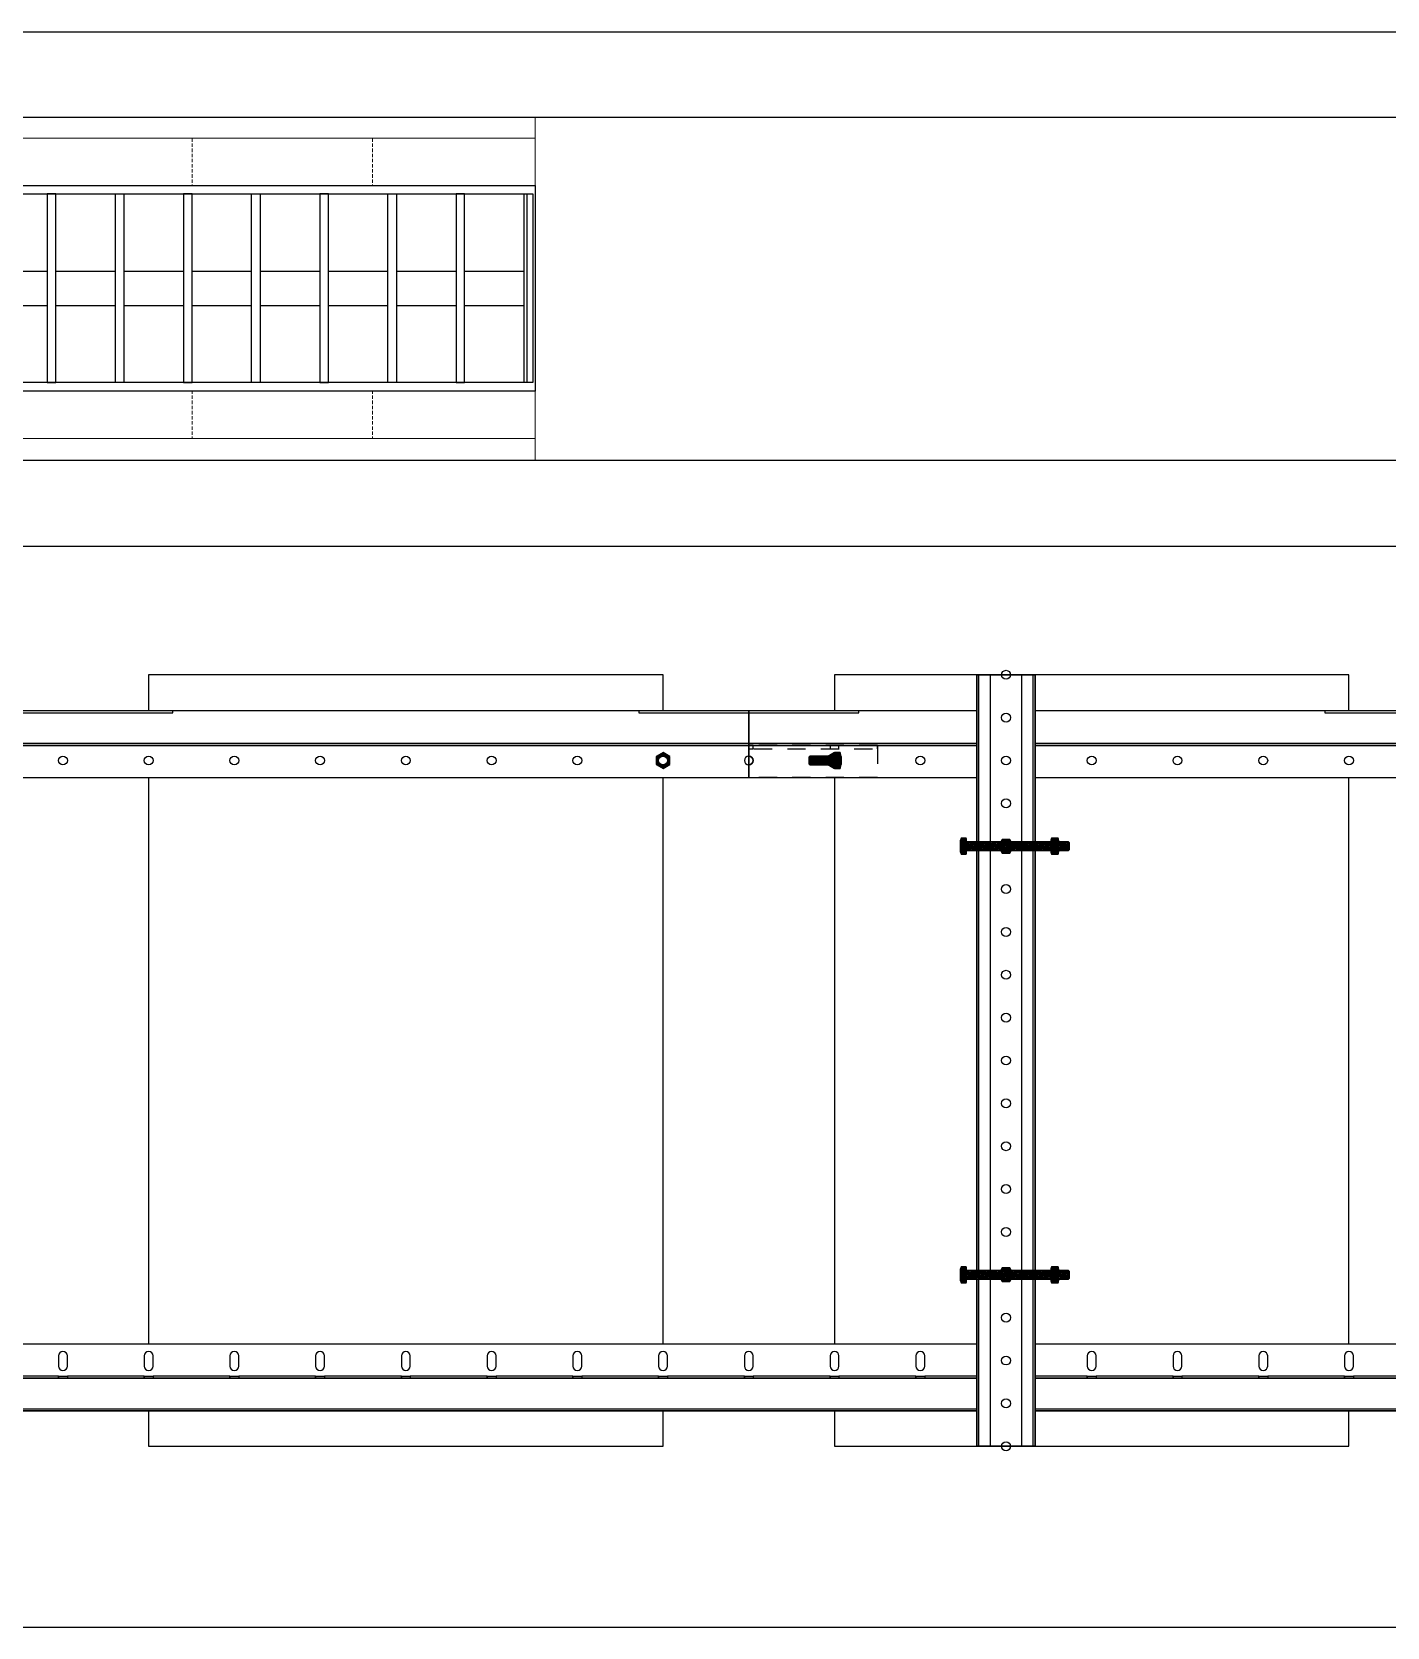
# Model space of a CAD drawing. Header units: millimetres. Extents: x -962357 to -591296, y -223672 to 59420.
# Drawn here: x -738998 to -738208, y -175224 to -174294 of the extents above; entities that cross this region are included whole.
import ezdxf

# ---------------------------------------------------------------- set-up
doc = ezdxf.new("R2010")
doc.units = ezdxf.units.MM
doc.linetypes.add('DPA_Hidden 50', pattern=[3, 2, -1])
doc.linetypes.add('TA_HL_003.00000', pattern=[19.5, 10.65, -8.85])
for name, color, linetype in [('000 - H A T C H', 8, 'Continuous'), ('000 - WIPEOUT', 250, 'Continuous'), ('001 - ASCESSORIES', 251, 'Continuous'), ('A04_TUBE SERIES', 2, 'Continuous'), ('A11_ALU.SOLID SHEET', 2, 'Continuous')]:
    doc.layers.add(name, color=color, linetype=linetype)
doc.layers.add('A-GLAZ-CURT', color=2, linetype='Continuous', lineweight=9)
pattern_1 = [(110, (-0.5, 0), (-0.939693, -0.34202), []), (110, (-0.2012, 0.6409), (-0.939693, -0.34202), [1.25, -0.25, 0, -0.25])]

# ---------------------------------------------------------------- blocks, each defined once
blk = doc.blocks.new('*U4621')
at = {"color": 1}
blk.add_wipeout([(600, -60), (-600, -60), (-600, 60), (600, 60)], dxfattribs=at).dxf.layer = '000 - WIPEOUT'
at = {"layer": '001 - ASCESSORIES', "color": 0}
blk.add_lwpolyline([(600, -60), (-600, -60), (-600, 60), (600, 60)], close=True, dxfattribs=at)
at = {"layer": '001 - ASCESSORIES'}
for points in [[(-593.5, -55), (-598.5, -55), (-598.5, 55), (-593.5, 55)], [(595, -55), (-595, -55), (-595, 55), (595, 55)], [(-558.77, -55), (-553.77, -55), (-553.77, 55), (-558.77, 55)], [(-514.03, -55), (-519.03, -55), (-519.03, 55), (-514.03, 55)], [(-479.3, -55), (-474.3, -55), (-474.3, 55), (-479.3, 55)], [(-434.57, -55), (-439.57, -55), (-439.57, 55), (-434.57, 55)], [(-399.83, -55), (-394.83, -55), (-394.83, 55), (-399.83, 55)], [(-355.1, -55), (-360.1, -55), (-360.1, 55), (-355.1, 55)], [(-320.37, -55), (-315.37, -55), (-315.37, 55), (-320.37, 55)], [(-275.63, -55), (-280.63, -55), (-280.63, 55), (-275.63, 55)], [(-240.9, -55), (-235.9, -55), (-235.9, 55), (-240.9, 55)], [(-196.17, -55), (-201.17, -55), (-201.17, 55), (-196.17, 55)], [(-161.43, -55), (-156.43, -55), (-156.43, 55), (-161.43, 55)], [(-116.7, -55), (-121.7, -55), (-121.7, 55), (-116.7, 55)], [(-81.97, -55), (-76.97, -55), (-76.97, 55), (-81.97, 55)], [(-37.23, -55), (-42.23, -55), (-42.23, 55), (-37.23, 55)], [(-2.5, -55), (2.5, -55), (2.5, 55), (-2.5, 55)], [(42.23, -55), (37.23, -55), (37.23, 55), (42.23, 55)], [(76.97, -55), (81.97, -55), (81.97, 55), (76.97, 55)], [(121.7, -55), (116.7, -55), (116.7, 55), (121.7, 55)], [(156.43, -55), (161.43, -55), (161.43, 55), (156.43, 55)], [(201.17, -55), (196.17, -55), (196.17, 55), (201.17, 55)], [(235.9, -55), (240.9, -55), (240.9, 55), (235.9, 55)], [(280.63, -55), (275.63, -55), (275.63, 55), (280.63, 55)], [(315.37, -55), (320.37, -55), (320.37, 55), (315.37, 55)], [(360.1, -55), (355.1, -55), (355.1, 55), (360.1, 55)], [(394.83, -55), (399.83, -55), (399.83, 55), (394.83, 55)], [(439.57, -55), (434.57, -55), (434.57, 55), (439.57, 55)], [(474.3, -55), (479.3, -55), (479.3, 55), (474.3, 55)], [(519.03, -55), (514.03, -55), (514.03, 55), (519.03, 55)], [(553.77, -55), (558.77, -55), (558.77, 55), (553.77, 55)], [(598.5, -55), (593.5, -55), (593.5, 55), (598.5, 55)]]:
    blk.add_lwpolyline(points, close=True, dxfattribs=at)
for points in [[(-593.5, 10), (-558.77, 10)], [(-553.77, 10), (-519.03, 10)], [(-514.03, 10), (-479.3, 10)], [(-474.3, 10), (-439.57, 10)], [(-434.57, 10), (-399.83, 10)], [(-394.83, 10), (-360.1, 10)], [(-355.1, 10), (-320.37, 10)], [(-315.37, 10), (-280.63, 10)], [(-275.63, 10), (-240.9, 10)], [(-235.9, 10), (-201.17, 10)], [(-196.17, 10), (-161.43, 10)], [(-156.43, 10), (-121.7, 10)], [(-116.7, 10), (-81.97, 10)], [(-76.97, 10), (-42.23, 10)], [(-37.23, 10), (-2.5, 10)], [(2.5, 10), (37.23, 10)], [(42.23, 10), (76.97, 10)], [(81.97, 10), (116.7, 10)], [(121.7, 10), (156.43, 10)], [(161.43, 10), (196.17, 10)], [(201.17, 10), (235.9, 10)], [(240.9, 10), (275.63, 10)], [(280.63, 10), (315.37, 10)], [(320.37, 10), (355.1, 10)], [(360.1, 10), (394.83, 10)], [(399.83, 10), (434.57, 10)], [(439.57, 10), (474.3, 10)], [(479.3, 10), (514.03, 10)], [(519.03, 10), (553.77, 10)], [(558.77, 10), (593.5, 10)], [(-593.5, -10), (-558.77, -10)], [(-553.77, -10), (-519.03, -10)], [(-514.03, -10), (-479.3, -10)], [(-474.3, -10), (-439.57, -10)], [(-434.57, -10), (-399.83, -10)], [(-394.83, -10), (-360.1, -10)], [(-355.1, -10), (-320.37, -10)], [(-315.37, -10), (-280.63, -10)], [(-275.63, -10), (-240.9, -10)], [(-235.9, -10), (-201.17, -10)], [(-196.17, -10), (-161.43, -10)], [(-156.43, -10), (-121.7, -10)], [(-116.7, -10), (-81.97, -10)], [(-76.97, -10), (-42.23, -10)], [(-37.23, -10), (-2.5, -10)], [(2.5, -10), (37.23, -10)], [(42.23, -10), (76.97, -10)], [(81.97, -10), (116.7, -10)], [(121.7, -10), (156.43, -10)], [(161.43, -10), (196.17, -10)], [(201.17, -10), (235.9, -10)], [(240.9, -10), (275.63, -10)], [(280.63, -10), (315.37, -10)], [(320.37, -10), (355.1, -10)], [(360.1, -10), (394.83, -10)], [(399.83, -10), (434.57, -10)], [(439.57, -10), (474.3, -10)], [(479.3, -10), (514.03, -10)], [(519.03, -10), (553.77, -10)], [(558.77, -10), (593.5, -10)]]:
    blk.add_lwpolyline(points, dxfattribs=at)
blk = doc.blocks.new('*U4823')
blk.add_attdef('EXTR.OVL-LENGTH_', (-25, -59.09), '', height=5)
blk.add_wipeout([(-25, 25), (25, -25), (25, 15671.5), (-25, 15621.5)]).dxf.layer = '000 - WIPEOUT'
at = {"layer": 'A04_TUBE SERIES', "color": 0}
blk.add_lwpolyline([(-25, 25), (25, -25), (25, 15671.5), (-25, 15621.5)], close=True, dxfattribs=at)
blk = doc.blocks.new('*U4826')
blk.add_attdef('EXTR.OVL-LENGTH_', (-25, -59.09), '', height=5)
blk.add_wipeout([(-25, 25), (25, -25), (25, 15165.5), (-25, 15115.5)]).dxf.layer = '000 - WIPEOUT'
at = {"layer": 'A04_TUBE SERIES', "color": 0}
blk.add_lwpolyline([(-25, 25), (25, -25), (25, 15165.5), (-25, 15115.5)], close=True, dxfattribs=at)
blk = doc.blocks.new('*U4836')
at = {"layer": 'A04_TUBE SERIES', "color": 0, "linetype": 'ByBlock', "xscale": -1, "rotation": 90}
blk.add_blockref('*U4826', (15418.5, 275), dxfattribs=at)
at = {"layer": 'A04_TUBE SERIES', "color": 0, "linetype": 'ByBlock', "rotation": 270}
blk.add_blockref('*U4823', (25, 25), dxfattribs=at)
blk = doc.blocks.new('*U4864')
at = {"color": 3}
for points in [[(-225, 2550), (225, 2550), (225, 2250), (-225, 2250)], [(-225, 2150), (225, 2150), (225, 1850), (-225, 1850)]]:
    blk.add_wipeout(points, dxfattribs=at).dxf.layer = '000 - WIPEOUT'
at = {"layer": 'A11_ALU.SOLID SHEET', "color": 0, "linetype": 'ByBlock'}
for points in [[(-225, 2250), (225, 2250), (225, 2550), (-225, 2550)], [(-225, 1850), (225, 1850), (225, 2150), (-225, 2150)]]:
    blk.add_lwpolyline(points, close=True, dxfattribs=at)
blk = doc.blocks.new('000 - ASSCESSORIES_FAMELINE_GALV.BRACKET_FITTING_Z-PROFILE_HR-02B_TOP_VIEW')
blk.add_wipeout([(-1200, 39), (1200, 39), (1200, 0), (-1200, 0)]).dxf.layer = '000 - WIPEOUT'
at = {"layer": '001 - ASCESSORIES', "linetype": 'ByBlock'}
blk.add_line((1200, 20.2), (-1200, 20.2), dxfattribs=at)
at = {"layer": '001 - ASCESSORIES'}
blk.add_line((1200, 19), (-1200, 19), dxfattribs=at)
at = {"layer": '001 - ASCESSORIES', "color": 0}
blk.add_lwpolyline([(-1200, 39), (-1200, 19), (1200, 19), (1200, 39)], close=True, dxfattribs=at)
at = {"layer": '001 - ASCESSORIES'}
blk.add_lwpolyline([(-1200, 19), (-1200, 0), (1200, 0), (1200, 19)], close=True, dxfattribs=at)
at = {"layer": '001 - ASCESSORIES', "color": 2}
for points in [[(-1200, 1.2), (-1200, 0), (-1135.88, 0), (-1135.88, 1.2)], [(-864.12, 1.2), (-864.12, 0), (-735.88, 0), (-735.88, 1.2)], [(735.88, 1.2), (735.88, 0), (864.12, 0), (864.12, 1.2)], [(1135.88, 1.2), (1135.88, 0), (1200, 0), (1200, 1.2)]]:
    blk.add_lwpolyline(points, close=True, dxfattribs=at)
at = {"layer": '001 - ASCESSORIES'}
for centre in [(-1150, 29), (-1100, 29), (-1050, 29), (-1000, 29), (-950, 29), (-900, 29), (-850, 29), (-800, 29), (850, 29), (900, 29), (950, 29), (1000, 29), (1050, 29), (1100, 29), (1150, 29)]:
    blk.add_circle(centre, 2.6, dxfattribs=at)
for centre, start, end in [((-1200, 29), 270, 90), ((1200, 29), 90, 270)]:
    blk.add_arc(centre, 2.6, start, end, dxfattribs=at)
blk = doc.blocks.new('000 - ASSCESSORIES_FAMELINE_GALV._SPICE-FOR_HR-02B_TOP_VIEW')
at = {"layer": '001 - ASCESSORIES', "linetype": 'ByBlock'}
blk.add_lwpolyline([(-75, 6.8), (75, 6.8), (75, 8.8), (-75, 8.8)], close=True, dxfattribs=at)
at = {"layer": '001 - ASCESSORIES', "color": 0, "linetype": 'ByBlock'}
blk.add_lwpolyline([(-75, 8.8), (75, 8.8), (75, -10), (-75, -10)], close=True, dxfattribs=at)
at = {"layer": '001 - ASCESSORIES', "color": 1}
for points in [[(-57.6, 6.8), (-42.4, 6.8), (-42.4, 8.8), (-57.6, 8.8)], [(-2.6, 6.8), (2.6, 6.8), (2.6, 8.8), (-2.6, 8.8)], [(47.4, 6.8), (52.6, 6.8), (52.6, 8.8), (47.4, 8.8)]]:
    blk.add_lwpolyline(points, close=True, dxfattribs=at)
blk.add_lwpolyline([(-55, -2.6), (-45, -2.6, 1), (-45, 2.6), (-55, 2.6, 1)], format="xyb", close=True, dxfattribs=at)
at = {"layer": '001 - ASCESSORIES'}
for centre in [(0, 0), (50, 0)]:
    blk.add_circle(centre, 2.6, dxfattribs=at)
blk = doc.blocks.new('*U4659')
at = {"layer": '001 - ASCESSORIES', "color": 0, "linetype": 'ByBlock'}
blk.add_blockref('000 - ASSCESSORIES_FAMELINE_GALV._SPICE-FOR_HR-02B_TOP_VIEW', (0, 0), dxfattribs=at)
blk = doc.blocks.new('*U4682')
at = {"color": 1}
for p, q in [((-3.46, 3.5), (3.46, 3.5)), ((-3.46, 0), (3.46, 0))]:
    blk.add_line(p, q, dxfattribs=at)
at = {"color": 0}
for points in [[(-2.31, 3.21, 0.249855), (-4.62, 3.21), (-4.62, 0.29, 0.249855), (-2.31, 0.29)], [(2.31, 3.21, 0.062432), (0, 3.5, 0.062432), (-2.31, 3.21), (-2.31, 0.29, 0.061701), (0, 0, 0.061701), (2.31, 0.29)], [(4.62, 3.21, 0.249855), (2.31, 3.21), (2.31, 0.29, 0.249855), (4.62, 0.29)]]:
    blk.add_lwpolyline(points, format="xyb", close=True, dxfattribs=at)
blk = doc.blocks.new('*U4688')
at = {"layer": '000 - H A T C H'}
h = blk.add_hatch(dxfattribs=at)
h.set_pattern_fill('ANSI35', color=8, scale=4, angle=65)
h.set_pattern_definition(pattern_1)
h.paths.add_polyline_path([(0, -2.5), (14.5, -2.5), (14.5, 2.5), (0, 2.5)])
at = {"color": 8}
blk.add_line((14.5, -2.5), (14.5, 2.5), dxfattribs=at)
at = {"color": 1}
blk.add_lwpolyline([(14.5, 2.5), (0, 2.5), (0, -2.5), (14.5, -2.5), (15, -2), (15, 2)], close=True, dxfattribs=at)
blk = doc.blocks.new('*U4699')
at = {"layer": '000 - H A T C H'}
h = blk.add_hatch(color=250, dxfattribs=at)
h.dxf.hatch_style = 1
edge = h.paths.add_edge_path()
edge.add_line((-0.29, -4.62), (-3.21, -4.62))
edge.add_arc((-1.05, -3.46), 2.45, 180, 208.05689, ccw=False)
edge.add_line((-3.5, -3.46), (-3.5, -0.01))
edge.add_arc((5.86, 0), 9.36, 179.97608, 180.02392, ccw=False)
edge.add_line((-3.5, 0), (-3.5, 0))
edge.add_arc((5.86, 0), 9.36, 179.97608, 180.02392, ccw=False)
edge.add_line((-3.5, 0.01), (-3.5, 3.46))
edge.add_arc((-1.05, 3.46), 2.45, 151.94311, 180, ccw=False)
edge.add_line((-3.21, 4.62), (-0.29, 4.62))
edge.add_arc((-2.45, 3.46), 2.45, 360, 388.05689, ccw=False)
edge.add_line((0, 3.46), (0, -3.46))
edge.add_arc((-2.45, -3.46), 2.45, 331.94311, 360, ccw=False)
blk.add_blockref('*U4688', (0, 0))
at = {"layer": '001 - ASCESSORIES', "rotation": 90}
blk.add_blockref('*U4682', (0, 0), dxfattribs=at)
blk = doc.blocks.new('*U4663')
at = {"layer": '001 - ASCESSORIES', "color": 0}
blk.add_lwpolyline([(4.62, 0), (2.31, 4), (-2.31, 4), (-4.62, 0), (-2.31, -4), (2.31, -4)], close=True, dxfattribs=at)
at = {"layer": '001 - ASCESSORIES', "color": 8}
blk.add_circle((0, 0), 3.85, dxfattribs=at)
at = {"layer": '001 - ASCESSORIES', "color": 0}
blk.add_circle((0, 0), 2.6, dxfattribs=at)
blk = doc.blocks.new('*U4664')
at = {"layer": '000 - H A T C H'}
h = blk.add_hatch(color=250, dxfattribs=at)
h.dxf.hatch_style = 1
h.paths.add_polyline_path([(4, -2.31), (4, 2.31), (0, 4.62), (-4, 2.31), (-4, -2.31), (0, -4.62)])
h.paths.add_polyline_path([(0, -2.6, -1), (0, 2.6, -1)], flags=16)
at = {"layer": '001 - ASCESSORIES', "color": 0, "rotation": 270}
blk.add_blockref('*U4663', (0, 0), dxfattribs=at)
blk = doc.blocks.new('*U4922')
blk.add_blockref('*U4699', (2450, -10))
at = {"layer": '001 - ASCESSORIES', "color": 0, "linetype": 'ByBlock'}
blk.add_blockref('000 - ASSCESSORIES_FAMELINE_GALV.BRACKET_FITTING_Z-PROFILE_HR-02B_TOP_VIEW', (1200, -39), dxfattribs=at)
blk.add_blockref('*U4699', (2350, -10))
at = {"layer": '001 - ASCESSORIES', "linetype": 'TA_HL_003.00000', "rotation": 180}
blk.add_blockref('*U4659', (2400, -10), dxfattribs=at)
blk.add_blockref('*U4659', (2400, -10), dxfattribs=at)
at = {"layer": '001 - ASCESSORIES'}
blk.add_blockref('*U4664', (2350, -10), dxfattribs=at)
at = {"layer": '001 - ASCESSORIES', "color": 0, "linetype": 'ByBlock'}
blk.add_blockref('000 - ASSCESSORIES_FAMELINE_GALV.BRACKET_FITTING_Z-PROFILE_HR-02B_TOP_VIEW', (3600, -39), dxfattribs=at)
at = {"layer": '001 - ASCESSORIES'}
blk.add_blockref('*U4664', (2450, -10), dxfattribs=at)
blk = doc.blocks.new('000 - ASSCESSORIES_FAMELINE_GALV.BRACKET_FITTING_Z-PROFILE_HR-02AA_TOP_VIEW')
blk.add_wipeout([(-1200, 39), (1200, 39), (1200, 0), (-1200, 0)]).dxf.layer = '000 - WIPEOUT'
at = {"layer": '001 - ASCESSORIES', "linetype": 'Continuous'}
for p, q in [((-1200, 39), (1200, 39)), ((-1200, 0), (1200, 0))]:
    blk.add_line(p, q, dxfattribs=at)
at = {"layer": '001 - ASCESSORIES', "color": 1, "linetype": 'ByBlock'}
for p, q in [((-577.6, 20.2), (-577.6, 19)), ((-527.6, 20.2), (-527.6, 19)), ((-477.6, 20.2), (-477.6, 19)), ((-427.6, 20.2), (-427.6, 19)), ((-377.6, 20.2), (-377.6, 19)), ((-327.6, 20.2), (-327.6, 19)), ((-277.6, 20.2), (-277.6, 19)), ((-227.6, 20.2), (-227.6, 19)), ((-177.6, 20.2), (-177.6, 19)), ((-127.6, 20.2), (-127.6, 19)), ((-77.6, 20.2), (-77.6, 19)), ((-27.6, 20.2), (-27.6, 19)), ((22.4, 20.2), (22.4, 19)), ((72.4, 20.2), (72.4, 19)), ((122.4, 20.2), (122.4, 19)), ((172.4, 20.2), (172.4, 19))]:
    blk.add_line(p, q, dxfattribs=at)
at = {"layer": '001 - ASCESSORIES', "color": 0, "linetype": 'ByBlock'}
blk.add_lwpolyline([(-1200, 39), (1200, 39), (1200, 19), (-1200, 19)], close=True, dxfattribs=at)
at = {"layer": '001 - ASCESSORIES'}
for points in [[(-572.4, 26), (-572.4, 32, 1), (-577.6, 32), (-577.6, 26, 1)], [(-522.4, 26), (-522.4, 32, 1), (-527.6, 32), (-527.6, 26, 1)], [(-472.4, 26), (-472.4, 32, 1), (-477.6, 32), (-477.6, 26, 1)], [(-422.4, 26), (-422.4, 32, 1), (-427.6, 32), (-427.6, 26, 1)], [(-372.4, 26), (-372.4, 32, 1), (-377.6, 32), (-377.6, 26, 1)], [(-322.4, 26), (-322.4, 32, 1), (-327.6, 32), (-327.6, 26, 1)], [(-272.4, 26), (-272.4, 32, 1), (-277.6, 32), (-277.6, 26, 1)], [(-222.4, 26), (-222.4, 32, 1), (-227.6, 32), (-227.6, 26, 1)], [(-172.4, 26), (-172.4, 32, 1), (-177.6, 32), (-177.6, 26, 1)], [(-122.4, 26), (-122.4, 32, 1), (-127.6, 32), (-127.6, 26, 1)], [(-72.4, 26), (-72.4, 32, 1), (-77.6, 32), (-77.6, 26, 1)], [(-22.4, 26), (-22.4, 32, 1), (-27.6, 32), (-27.6, 26, 1)], [(27.6, 26), (27.6, 32, 1), (22.4, 32), (22.4, 26, 1)], [(77.6, 26), (77.6, 32, 1), (72.4, 32), (72.4, 26, 1)], [(127.6, 26), (127.6, 32, 1), (122.4, 32), (122.4, 26, 1)], [(177.6, 26), (177.6, 32, 1), (172.4, 32), (172.4, 26, 1)]]:
    blk.add_lwpolyline(points, format="xyb", close=True, dxfattribs=at)
blk.add_lwpolyline([(-1200, 19), (1200, 19), (1200, 0), (-1200, 0)], close=True, dxfattribs=at)
at = {"layer": '001 - ASCESSORIES', "color": 1, "linetype": 'ByBlock'}
for points in [[(-577.6, 20.2), (-622.4, 20.2), (-622.4, 19), (-577.6, 19)], [(-577.6, 20.2), (-572.4, 20.2), (-572.4, 19), (-577.6, 19)], [(-527.6, 20.2), (-572.4, 20.2), (-572.4, 19), (-527.6, 19)], [(-527.6, 20.2), (-522.4, 20.2), (-522.4, 19), (-527.6, 19)], [(-477.6, 20.2), (-522.4, 20.2), (-522.4, 19), (-477.6, 19)], [(-477.6, 20.2), (-472.4, 20.2), (-472.4, 19), (-477.6, 19)], [(-427.6, 20.2), (-472.4, 20.2), (-472.4, 19), (-427.6, 19)], [(-427.6, 20.2), (-422.4, 20.2), (-422.4, 19), (-427.6, 19)], [(-377.6, 20.2), (-422.4, 20.2), (-422.4, 19), (-377.6, 19)], [(-377.6, 20.2), (-372.4, 20.2), (-372.4, 19), (-377.6, 19)], [(-327.6, 20.2), (-372.4, 20.2), (-372.4, 19), (-327.6, 19)], [(-327.6, 20.2), (-322.4, 20.2), (-322.4, 19), (-327.6, 19)], [(-277.6, 20.2), (-322.4, 20.2), (-322.4, 19), (-277.6, 19)], [(-277.6, 20.2), (-272.4, 20.2), (-272.4, 19), (-277.6, 19)], [(-227.6, 20.2), (-272.4, 20.2), (-272.4, 19), (-227.6, 19)], [(-227.6, 20.2), (-222.4, 20.2), (-222.4, 19), (-227.6, 19)], [(-177.6, 20.2), (-222.4, 20.2), (-222.4, 19), (-177.6, 19)], [(-177.6, 20.2), (-172.4, 20.2), (-172.4, 19), (-177.6, 19)], [(-127.6, 20.2), (-172.4, 20.2), (-172.4, 19), (-127.6, 19)], [(-127.6, 20.2), (-122.4, 20.2), (-122.4, 19), (-127.6, 19)], [(-77.6, 20.2), (-122.4, 20.2), (-122.4, 19), (-77.6, 19)], [(-77.6, 20.2), (-72.4, 20.2), (-72.4, 19), (-77.6, 19)], [(-27.6, 20.2), (-72.4, 20.2), (-72.4, 19), (-27.6, 19)], [(-27.6, 20.2), (-22.4, 20.2), (-22.4, 19), (-27.6, 19)], [(22.4, 20.2), (-22.4, 20.2), (-22.4, 19), (22.4, 19)], [(22.4, 20.2), (27.6, 20.2), (27.6, 19), (22.4, 19)], [(72.4, 20.2), (27.6, 20.2), (27.6, 19), (72.4, 19)], [(72.4, 20.2), (77.6, 20.2), (77.6, 19), (72.4, 19)], [(122.4, 20.2), (77.6, 20.2), (77.6, 19), (122.4, 19)], [(122.4, 20.2), (127.6, 20.2), (127.6, 19), (122.4, 19)], [(172.4, 20.2), (127.6, 20.2), (127.6, 19), (172.4, 19)], [(172.4, 20.2), (177.6, 20.2), (177.6, 19), (172.4, 19)], [(222.4, 20.2), (177.6, 20.2), (177.6, 19), (222.4, 19)]]:
    blk.add_lwpolyline(points, close=True, dxfattribs=at)
at = {"layer": '001 - ASCESSORIES', "color": 2}
blk.add_lwpolyline([(-1200, 1.2), (1200, 1.2), (1200, 0), (-1200, 0)], close=True, dxfattribs=at)
blk = doc.blocks.new('*U4921')
at = {"layer": '001 - ASCESSORIES', "linetype": 'ByBlock', "rotation": 180}
blk.add_blockref('000 - ASSCESSORIES_FAMELINE_GALV.BRACKET_FITTING_Z-PROFILE_HR-02AA_TOP_VIEW', (2400, 39), dxfattribs=at)
blk = doc.blocks.new('*U4934')
at = {"color": 6}
blk.add_wipeout([(225, -17), (-225, -17), (-225, 17), (225, 17)], dxfattribs=at).dxf.layer = '000 - WIPEOUT'
at = {"layer": '001 - ASCESSORIES', "color": 0, "linetype": 'ByBlock'}
for p, q in [((225, 15.8), (-225, 15.8)), ((225, -15.8), (-225, -15.8))]:
    blk.add_line(p, q, dxfattribs=at)
at = {"layer": '001 - ASCESSORIES', "color": 1}
blk.add_lwpolyline([(225, 17), (225, -17), (-225, -17), (-225, 17)], close=True, dxfattribs=at)
at = {"layer": '001 - ASCESSORIES', "color": 0, "linetype": 'ByBlock'}
for points in [[(-225, 17), (-225, 9), (225, 9), (225, 17)], [(-225, -9), (-225, -17), (225, -17), (225, -9)]]:
    blk.add_lwpolyline(points, close=True, dxfattribs=at)
at = {"layer": '001 - ASCESSORIES', "color": 1, "linetype": 'Continuous'}
for centre in [(-225, 0), (-200, 0), (-175, 0), (-150, 0), (-125, 0), (-100, 0), (-75, 0), (-50, 0), (-25, 0), (0, 0), (25, 0), (50, 0), (75, 0), (100, 0), (125, 0), (150, 0), (175, 0), (200, 0), (225, 0)]:
    blk.add_circle(centre, 2.6, dxfattribs=at)
blk = doc.blocks.new('*U4696')
at = {"layer": '000 - H A T C H'}
h = blk.add_hatch(dxfattribs=at)
h.set_pattern_fill('ANSI35', color=8, scale=4, angle=65)
h.set_pattern_definition(pattern_1)
h.paths.add_polyline_path([(0, -2.5), (59.5, -2.5), (59.5, 2.5), (0, 2.5)])
at = {"color": 8}
blk.add_line((59.5, -2.5), (59.5, 2.5), dxfattribs=at)
at = {"color": 1}
blk.add_lwpolyline([(59.5, 2.5), (0, 2.5), (0, -2.5), (59.5, -2.5), (60, -2), (60, 2)], close=True, dxfattribs=at)
blk = doc.blocks.new('*U4748')
at = {"layer": '000 - H A T C H'}
h = blk.add_hatch(color=250, dxfattribs=at)
h.dxf.hatch_style = 1
edge = h.paths.add_edge_path()
edge.add_line((-0.29, -4.62), (-3.21, -4.62))
edge.add_arc((-1.05, -3.46), 2.45, 180, 208.05689, ccw=False)
edge.add_line((-3.5, -3.46), (-3.5, -0.01))
edge.add_arc((5.86, 0), 9.36, 179.97608, 180.02392, ccw=False)
edge.add_line((-3.5, 0), (-3.5, 0))
edge.add_arc((5.86, 0), 9.36, 179.97608, 180.02392, ccw=False)
edge.add_line((-3.5, 0.01), (-3.5, 3.46))
edge.add_arc((-1.05, 3.46), 2.45, 151.94311, 180, ccw=False)
edge.add_line((-3.21, 4.62), (-0.29, 4.62))
edge.add_arc((-2.45, 3.46), 2.45, 360, 388.05689, ccw=False)
edge.add_line((0, 3.46), (0, -3.46))
edge.add_arc((-2.45, -3.46), 2.45, 331.94311, 360, ccw=False)
blk.add_blockref('*U4696', (0, 0))
at = {"layer": '001 - ASCESSORIES', "rotation": 90}
blk.add_blockref('*U4682', (0, 0), dxfattribs=at)
blk = doc.blocks.new('*U4662')
at = {"color": 1}
for p, q in [((-3.46, 4.5), (3.46, 4.5)), ((-3.46, 0), (3.46, 0))]:
    blk.add_line(p, q, dxfattribs=at)
at = {"color": 0}
for points in [[(-2.31, 4.21, 0.249893), (-4.62, 4.21), (-4.62, 0.29, 0.249893), (-2.31, 0.29)], [(2.31, 4.21, 0.062422), (0, 4.5, 0.062422), (-2.31, 4.21), (-2.31, 0.29, 0.061692), (0, 0, 0.061692), (2.31, 0.29)], [(4.62, 4.21, 0.249893), (2.31, 4.21), (2.31, 0.29, 0.249893), (4.62, 0.29)]]:
    blk.add_lwpolyline(points, format="xyb", close=True, dxfattribs=at)
blk = doc.blocks.new('*U4707')
at = {"layer": '000 - H A T C H'}
h = blk.add_hatch(color=250, dxfattribs=at)
h.dxf.hatch_style = 1
edge = h.paths.add_edge_path()
edge.add_line((0.29, 4.62), (4.21, 4.62))
edge.add_arc((2.05, 3.46), 2.45, 0, 28.06093, ccw=False)
edge.add_line((4.5, 3.46), (4.5, 0.01))
edge.add_arc((-4.86, 0), 9.36, -0.02392, 0.02392, ccw=False)
edge.add_line((4.5, 0), (4.5, 0))
edge.add_arc((-4.86, 0), 9.36, -0.02392, 0.02392, ccw=False)
edge.add_line((4.5, -0.01), (4.5, -3.46))
edge.add_arc((2.05, -3.46), 2.45, -28.06093, 0, ccw=False)
edge.add_line((4.21, -4.62), (0.29, -4.62))
edge.add_arc((2.45, -3.46), 2.45, 180, 208.06093, ccw=False)
edge.add_line((0, -3.46), (0, 3.46))
edge.add_arc((2.45, 3.46), 2.45, 151.93907, 180, ccw=False)
at = {"layer": '001 - ASCESSORIES', "color": 0, "rotation": 270}
blk.add_blockref('*U4662', (0, 0), dxfattribs=at)
blk = doc.blocks.new('*U4821')
at = {"layer": '001 - ASCESSORIES'}
blk.add_blockref('*U4748', (-23, 0), dxfattribs=at)
at = {"layer": '001 - ASCESSORIES', "color": 2}
for rotation in [90, 90, 270, 270]:
    blk.add_blockref('*U4664', (0, 0), dxfattribs=dict(at, rotation=rotation))
at = {"layer": '001 - ASCESSORIES', "color": 1}
blk.add_blockref('*U4707', (26.2, 0), dxfattribs=at)
blk = doc.blocks.new('*U4956')
blk.add_lwpolyline([(-1246.65, 550), (17930.33, 550), (17930.33, 4315), (-1246.65, 4315)], close=True)
blk.add_blockref('*U4621', (5375.5, 1331))
at = {"layer": 'A11_ALU.SOLID SHEET', "color": 0, "linetype": 'ByBlock', "rotation": 90}
blk.add_blockref('*U4864', (8300, 880.5), dxfattribs=at)
at = {"layer": '001 - ASCESSORIES', "linetype": 'ByBlock', "rotation": 180}
for name, p in [('*U4922', (8500, 1045.5)), ('*U4921', (8675, 715.2))]:
    blk.add_blockref(name, p, dxfattribs=at)
at = {"layer": 'A11_ALU.SOLID SHEET'}
blk.add_blockref('*U4836', (451.75, 1180.5), dxfattribs=at)
at = {"layer": '001 - ASCESSORIES', "linetype": 'ByBlock', "rotation": 270}
blk.add_blockref('*U4934', (6250, 880.5), dxfattribs=at)
at = {"layer": '001 - ASCESSORIES', "linetype": 'ByBlock'}
for p in [(6250, 1005.5), (6250, 755.5)]:
    blk.add_blockref('*U4821', p, dxfattribs=at)
blk = doc.blocks.new('DPA_CP_Metal Ceiling Luminaire2 - Linear Luminaire-V62-4160-01 UPPER PLATFORM LEVEL - REFLECTED CEILING PLAN')
at = {"layer": 'A-GLAZ-CURT'}
for p, q in [((-742907.04, 7249.03), (-741707.04, 7249.03)), ((-742907.04, 7249.03), (-742907.04, 6974.03)), ((-741707.04, 7249.03), (-742907.04, 7249.03)), ((-742907.04, 7249.03), (-741707.04, 7249.03)), ((-741707.04, 6974.03), (-741707.04, 7249.03)), ((-742907.04, 7211.53), (-742907.04, 6974.03)), ((-741707.04, 7211.53), (-741707.04, 6974.03)), ((-742907.04, 7199.03), (-741707.04, 7199.03)), ((-742907.04, 7024.03), (-741707.04, 7024.03)), ((-741707.04, 6974.03), (-742907.04, 6974.03)), ((-741707.04, 6974.03), (-742907.04, 6974.03)), ((-742907.04, 6974.03), (-741707.04, 6974.03))]:
    blk.add_line(p, q, dxfattribs=at)
at = {"layer": 'A-GLAZ-CURT', "linetype": 'DPA_Hidden 50'}
for p, q in [((-742812.04, 7199.03), (-742812.04, 7024.03)), ((-742707.04, 7199.03), (-742707.04, 7024.03)), ((-742607.04, 7199.03), (-742607.04, 7024.03)), ((-742507.04, 7199.03), (-742507.04, 7024.03)), ((-742407.04, 7199.03), (-742407.04, 7024.03)), ((-742307.04, 7199.03), (-742307.04, 7024.03)), ((-742207.04, 7199.03), (-742207.04, 7024.03)), ((-742107.04, 7199.03), (-742107.04, 7024.03)), ((-742007.04, 7199.03), (-742007.04, 7024.03)), ((-741907.04, 7199.03), (-741907.04, 7024.03)), ((-741802.04, 7199.03), (-741802.04, 7024.03))]:
    blk.add_line(p, q, dxfattribs=at)
blk = doc.blocks.new('*U453')
at = {"color": 1}
blk.add_wipeout([(600, -60), (-600, -60), (-600, 60), (600, 60)], dxfattribs=at).dxf.layer = '000 - WIPEOUT'
at = {"layer": '001 - ASCESSORIES', "color": 0}
blk.add_lwpolyline([(600, -60), (-600, -60), (-600, 60), (600, 60)], close=True, dxfattribs=at)
at = {"layer": '001 - ASCESSORIES'}
for points in [[(-593.5, -55), (-598.5, -55), (-598.5, 55), (-593.5, 55)], [(595, -55), (-595, -55), (-595, 55), (595, 55)], [(-558.77, -55), (-553.77, -55), (-553.77, 55), (-558.77, 55)], [(-514.03, -55), (-519.03, -55), (-519.03, 55), (-514.03, 55)], [(-479.3, -55), (-474.3, -55), (-474.3, 55), (-479.3, 55)], [(-434.57, -55), (-439.57, -55), (-439.57, 55), (-434.57, 55)], [(-399.83, -55), (-394.83, -55), (-394.83, 55), (-399.83, 55)], [(-355.1, -55), (-360.1, -55), (-360.1, 55), (-355.1, 55)], [(-320.37, -55), (-315.37, -55), (-315.37, 55), (-320.37, 55)], [(-275.63, -55), (-280.63, -55), (-280.63, 55), (-275.63, 55)], [(-240.9, -55), (-235.9, -55), (-235.9, 55), (-240.9, 55)], [(-196.17, -55), (-201.17, -55), (-201.17, 55), (-196.17, 55)], [(-161.43, -55), (-156.43, -55), (-156.43, 55), (-161.43, 55)], [(-116.7, -55), (-121.7, -55), (-121.7, 55), (-116.7, 55)], [(-81.97, -55), (-76.97, -55), (-76.97, 55), (-81.97, 55)], [(-37.23, -55), (-42.23, -55), (-42.23, 55), (-37.23, 55)], [(-2.5, -55), (2.5, -55), (2.5, 55), (-2.5, 55)], [(42.23, -55), (37.23, -55), (37.23, 55), (42.23, 55)], [(76.97, -55), (81.97, -55), (81.97, 55), (76.97, 55)], [(121.7, -55), (116.7, -55), (116.7, 55), (121.7, 55)], [(156.43, -55), (161.43, -55), (161.43, 55), (156.43, 55)], [(201.17, -55), (196.17, -55), (196.17, 55), (201.17, 55)], [(235.9, -55), (240.9, -55), (240.9, 55), (235.9, 55)], [(280.63, -55), (275.63, -55), (275.63, 55), (280.63, 55)], [(315.37, -55), (320.37, -55), (320.37, 55), (315.37, 55)], [(360.1, -55), (355.1, -55), (355.1, 55), (360.1, 55)], [(394.83, -55), (399.83, -55), (399.83, 55), (394.83, 55)], [(439.57, -55), (434.57, -55), (434.57, 55), (439.57, 55)], [(474.3, -55), (479.3, -55), (479.3, 55), (474.3, 55)], [(519.03, -55), (514.03, -55), (514.03, 55), (519.03, 55)], [(553.77, -55), (558.77, -55), (558.77, 55), (553.77, 55)], [(598.5, -55), (593.5, -55), (593.5, 55), (598.5, 55)]]:
    blk.add_lwpolyline(points, close=True, dxfattribs=at)
for points in [[(-593.5, 10), (-558.77, 10)], [(-553.77, 10), (-519.03, 10)], [(-514.03, 10), (-479.3, 10)], [(-474.3, 10), (-439.57, 10)], [(-434.57, 10), (-399.83, 10)], [(-394.83, 10), (-360.1, 10)], [(-355.1, 10), (-320.37, 10)], [(-315.37, 10), (-280.63, 10)], [(-275.63, 10), (-240.9, 10)], [(-235.9, 10), (-201.17, 10)], [(-196.17, 10), (-161.43, 10)], [(-156.43, 10), (-121.7, 10)], [(-116.7, 10), (-81.97, 10)], [(-76.97, 10), (-42.23, 10)], [(-37.23, 10), (-2.5, 10)], [(2.5, 10), (37.23, 10)], [(42.23, 10), (76.97, 10)], [(81.97, 10), (116.7, 10)], [(121.7, 10), (156.43, 10)], [(161.43, 10), (196.17, 10)], [(201.17, 10), (235.9, 10)], [(240.9, 10), (275.63, 10)], [(280.63, 10), (315.37, 10)], [(320.37, 10), (355.1, 10)], [(360.1, 10), (394.83, 10)], [(399.83, 10), (434.57, 10)], [(439.57, 10), (474.3, 10)], [(479.3, 10), (514.03, 10)], [(519.03, 10), (553.77, 10)], [(558.77, 10), (593.5, 10)], [(-593.5, -10), (-558.77, -10)], [(-553.77, -10), (-519.03, -10)], [(-514.03, -10), (-479.3, -10)], [(-474.3, -10), (-439.57, -10)], [(-434.57, -10), (-399.83, -10)], [(-394.83, -10), (-360.1, -10)], [(-355.1, -10), (-320.37, -10)], [(-315.37, -10), (-280.63, -10)], [(-275.63, -10), (-240.9, -10)], [(-235.9, -10), (-201.17, -10)], [(-196.17, -10), (-161.43, -10)], [(-156.43, -10), (-121.7, -10)], [(-116.7, -10), (-81.97, -10)], [(-76.97, -10), (-42.23, -10)], [(-37.23, -10), (-2.5, -10)], [(2.5, -10), (37.23, -10)], [(42.23, -10), (76.97, -10)], [(81.97, -10), (116.7, -10)], [(121.7, -10), (156.43, -10)], [(161.43, -10), (196.17, -10)], [(201.17, -10), (235.9, -10)], [(240.9, -10), (275.63, -10)], [(280.63, -10), (315.37, -10)], [(320.37, -10), (355.1, -10)], [(360.1, -10), (394.83, -10)], [(399.83, -10), (434.57, -10)], [(439.57, -10), (474.3, -10)], [(479.3, -10), (514.03, -10)], [(519.03, -10), (553.77, -10)], [(558.77, -10), (593.5, -10)]]:
    blk.add_lwpolyline(points, dxfattribs=at)
blk = doc.blocks.new('*U702')
at = {"color": 3}
for points in [[(-225, 2550), (225, 2550), (225, 2250), (-225, 2250)], [(-225, 2150), (225, 2150), (225, 1850), (-225, 1850)]]:
    blk.add_wipeout(points, dxfattribs=at).dxf.layer = '000 - WIPEOUT'
at = {"layer": 'A11_ALU.SOLID SHEET', "color": 0, "linetype": 'ByBlock'}
for points in [[(-225, 2250), (225, 2250), (225, 2550), (-225, 2550)], [(-225, 1850), (225, 1850), (225, 2150), (-225, 2150)]]:
    blk.add_lwpolyline(points, close=True, dxfattribs=at)
blk = doc.blocks.new('*U670')
at = {"layer": '001 - ASCESSORIES', "color": 0, "linetype": 'ByBlock'}
blk.add_blockref('000 - ASSCESSORIES_FAMELINE_GALV._SPICE-FOR_HR-02B_TOP_VIEW', (0, 0), dxfattribs=at)
blk = doc.blocks.new('*U351')
at = {"color": 1}
for p, q in [((-3.46, 3.5), (3.46, 3.5)), ((-3.46, 0), (3.46, 0))]:
    blk.add_line(p, q, dxfattribs=at)
at = {"color": 0}
for points in [[(-2.31, 3.21, 0.249855), (-4.62, 3.21), (-4.62, 0.29, 0.249855), (-2.31, 0.29)], [(2.31, 3.21, 0.062432), (0, 3.5, 0.062432), (-2.31, 3.21), (-2.31, 0.29, 0.061701), (0, 0, 0.061701), (2.31, 0.29)], [(4.62, 3.21, 0.249855), (2.31, 3.21), (2.31, 0.29, 0.249855), (4.62, 0.29)]]:
    blk.add_lwpolyline(points, format="xyb", close=True, dxfattribs=at)
blk = doc.blocks.new('*U357')
at = {"layer": '000 - H A T C H'}
h = blk.add_hatch(dxfattribs=at)
h.set_pattern_fill('ANSI35', color=8, scale=4, angle=65)
h.set_pattern_definition(pattern_1)
h.paths.add_polyline_path([(0, -2.5), (14.5, -2.5), (14.5, 2.5), (0, 2.5)])
at = {"color": 8}
blk.add_line((14.5, -2.5), (14.5, 2.5), dxfattribs=at)
at = {"color": 1}
blk.add_lwpolyline([(14.5, 2.5), (0, 2.5), (0, -2.5), (14.5, -2.5), (15, -2), (15, 2)], close=True, dxfattribs=at)
blk = doc.blocks.new('*U666')
at = {"layer": '000 - H A T C H'}
h = blk.add_hatch(color=250, dxfattribs=at)
h.dxf.hatch_style = 1
edge = h.paths.add_edge_path()
edge.add_line((-0.29, -4.62), (-3.21, -4.62))
edge.add_arc((-1.05, -3.46), 2.45, 180, 208.05689, ccw=False)
edge.add_line((-3.5, -3.46), (-3.5, -0.01))
edge.add_arc((5.86, 0), 9.36, 179.97608, 180.02392, ccw=False)
edge.add_line((-3.5, 0), (-3.5, 0))
edge.add_arc((5.86, 0), 9.36, 179.97608, 180.02392, ccw=False)
edge.add_line((-3.5, 0.01), (-3.5, 3.46))
edge.add_arc((-1.05, 3.46), 2.45, 151.94311, 180, ccw=False)
edge.add_line((-3.21, 4.62), (-0.29, 4.62))
edge.add_arc((-2.45, 3.46), 2.45, 360, 388.05689, ccw=False)
edge.add_line((0, 3.46), (0, -3.46))
edge.add_arc((-2.45, -3.46), 2.45, 331.94311, 360, ccw=False)
blk.add_blockref('*U357', (0, 0))
at = {"layer": '001 - ASCESSORIES', "rotation": 90}
blk.add_blockref('*U351', (0, 0), dxfattribs=at)
blk = doc.blocks.new('*U350')
at = {"layer": '001 - ASCESSORIES', "color": 0}
blk.add_lwpolyline([(4.62, 0), (2.31, 4), (-2.31, 4), (-4.62, 0), (-2.31, -4), (2.31, -4)], close=True, dxfattribs=at)
at = {"layer": '001 - ASCESSORIES', "color": 8}
blk.add_circle((0, 0), 3.85, dxfattribs=at)
at = {"layer": '001 - ASCESSORIES', "color": 0}
blk.add_circle((0, 0), 2.6, dxfattribs=at)
blk = doc.blocks.new('*U671')
at = {"layer": '000 - H A T C H'}
h = blk.add_hatch(color=250, dxfattribs=at)
h.dxf.hatch_style = 1
h.paths.add_polyline_path([(4, -2.31), (4, 2.31), (0, 4.62), (-4, 2.31), (-4, -2.31), (0, -4.62)])
h.paths.add_polyline_path([(0, -2.6, -1), (0, 2.6, -1)], flags=16)
at = {"layer": '001 - ASCESSORIES', "color": 0, "rotation": 270}
blk.add_blockref('*U350', (0, 0), dxfattribs=at)
blk = doc.blocks.new('*U536')
blk.add_blockref('*U666', (2450, -10))
at = {"layer": '001 - ASCESSORIES', "color": 0, "linetype": 'ByBlock'}
blk.add_blockref('000 - ASSCESSORIES_FAMELINE_GALV.BRACKET_FITTING_Z-PROFILE_HR-02B_TOP_VIEW', (1200, -39), dxfattribs=at)
blk.add_blockref('*U666', (2350, -10))
at = {"layer": '001 - ASCESSORIES', "linetype": 'TA_HL_003.00000', "rotation": 180}
blk.add_blockref('*U670', (2400, -10), dxfattribs=at)
blk.add_blockref('*U670', (2400, -10), dxfattribs=at)
at = {"layer": '001 - ASCESSORIES'}
blk.add_blockref('*U671', (2350, -10), dxfattribs=at)
at = {"layer": '001 - ASCESSORIES', "color": 0, "linetype": 'ByBlock'}
blk.add_blockref('000 - ASSCESSORIES_FAMELINE_GALV.BRACKET_FITTING_Z-PROFILE_HR-02B_TOP_VIEW', (3600, -39), dxfattribs=at)
at = {"layer": '001 - ASCESSORIES'}
blk.add_blockref('*U671', (2450, -10), dxfattribs=at)
blk = doc.blocks.new('*U535')
at = {"layer": '001 - ASCESSORIES', "linetype": 'ByBlock', "rotation": 180}
blk.add_blockref('000 - ASSCESSORIES_FAMELINE_GALV.BRACKET_FITTING_Z-PROFILE_HR-02AA_TOP_VIEW', (2400, 39), dxfattribs=at)
blk = doc.blocks.new('*U548')
at = {"color": 6}
blk.add_wipeout([(225, -17), (-225, -17), (-225, 17), (225, 17)], dxfattribs=at).dxf.layer = '000 - WIPEOUT'
at = {"layer": '001 - ASCESSORIES', "color": 0, "linetype": 'ByBlock'}
for p, q in [((225, 15.8), (-225, 15.8)), ((225, -15.8), (-225, -15.8))]:
    blk.add_line(p, q, dxfattribs=at)
at = {"layer": '001 - ASCESSORIES', "color": 1}
blk.add_lwpolyline([(225, 17), (225, -17), (-225, -17), (-225, 17)], close=True, dxfattribs=at)
at = {"layer": '001 - ASCESSORIES', "color": 0, "linetype": 'ByBlock'}
for points in [[(-225, 17), (-225, 9), (225, 9), (225, 17)], [(-225, -9), (-225, -17), (225, -17), (225, -9)]]:
    blk.add_lwpolyline(points, close=True, dxfattribs=at)
at = {"layer": '001 - ASCESSORIES', "color": 1, "linetype": 'Continuous'}
for centre in [(-225, 0), (-200, 0), (-175, 0), (-150, 0), (-125, 0), (-100, 0), (-75, 0), (-50, 0), (-25, 0), (0, 0), (25, 0), (50, 0), (75, 0), (100, 0), (125, 0), (150, 0), (175, 0), (200, 0), (225, 0)]:
    blk.add_circle(centre, 2.6, dxfattribs=at)
blk = doc.blocks.new('*U365')
at = {"layer": '000 - H A T C H'}
h = blk.add_hatch(dxfattribs=at)
h.set_pattern_fill('ANSI35', color=8, scale=4, angle=65)
h.set_pattern_definition(pattern_1)
h.paths.add_polyline_path([(0, -2.5), (59.5, -2.5), (59.5, 2.5), (0, 2.5)])
at = {"color": 8}
blk.add_line((59.5, -2.5), (59.5, 2.5), dxfattribs=at)
at = {"color": 1}
blk.add_lwpolyline([(59.5, 2.5), (0, 2.5), (0, -2.5), (59.5, -2.5), (60, -2), (60, 2)], close=True, dxfattribs=at)
blk = doc.blocks.new('*U583')
at = {"layer": '000 - H A T C H'}
h = blk.add_hatch(color=250, dxfattribs=at)
h.dxf.hatch_style = 1
edge = h.paths.add_edge_path()
edge.add_line((-0.29, -4.62), (-3.21, -4.62))
edge.add_arc((-1.05, -3.46), 2.45, 180, 208.05689, ccw=False)
edge.add_line((-3.5, -3.46), (-3.5, -0.01))
edge.add_arc((5.86, 0), 9.36, 179.97608, 180.02392, ccw=False)
edge.add_line((-3.5, 0), (-3.5, 0))
edge.add_arc((5.86, 0), 9.36, 179.97608, 180.02392, ccw=False)
edge.add_line((-3.5, 0.01), (-3.5, 3.46))
edge.add_arc((-1.05, 3.46), 2.45, 151.94311, 180, ccw=False)
edge.add_line((-3.21, 4.62), (-0.29, 4.62))
edge.add_arc((-2.45, 3.46), 2.45, 360, 388.05689, ccw=False)
edge.add_line((0, 3.46), (0, -3.46))
edge.add_arc((-2.45, -3.46), 2.45, 331.94311, 360, ccw=False)
blk.add_blockref('*U365', (0, 0))
at = {"layer": '001 - ASCESSORIES', "rotation": 90}
blk.add_blockref('*U351', (0, 0), dxfattribs=at)
blk = doc.blocks.new('*U349')
at = {"color": 1}
for p, q in [((-3.46, 4.5), (3.46, 4.5)), ((-3.46, 0), (3.46, 0))]:
    blk.add_line(p, q, dxfattribs=at)
at = {"color": 0}
for points in [[(-2.31, 4.21, 0.249893), (-4.62, 4.21), (-4.62, 0.29, 0.249893), (-2.31, 0.29)], [(2.31, 4.21, 0.062422), (0, 4.5, 0.062422), (-2.31, 4.21), (-2.31, 0.29, 0.061692), (0, 0, 0.061692), (2.31, 0.29)], [(4.62, 4.21, 0.249893), (2.31, 4.21), (2.31, 0.29, 0.249893), (4.62, 0.29)]]:
    blk.add_lwpolyline(points, format="xyb", close=True, dxfattribs=at)
blk = doc.blocks.new('*U667')
at = {"layer": '000 - H A T C H'}
h = blk.add_hatch(color=250, dxfattribs=at)
h.dxf.hatch_style = 1
edge = h.paths.add_edge_path()
edge.add_line((0.29, 4.62), (4.21, 4.62))
edge.add_arc((2.05, 3.46), 2.45, 0, 28.06093, ccw=False)
edge.add_line((4.5, 3.46), (4.5, 0.01))
edge.add_arc((-4.86, 0), 9.36, -0.02392, 0.02392, ccw=False)
edge.add_line((4.5, 0), (4.5, 0))
edge.add_arc((-4.86, 0), 9.36, -0.02392, 0.02392, ccw=False)
edge.add_line((4.5, -0.01), (4.5, -3.46))
edge.add_arc((2.05, -3.46), 2.45, -28.06093, 0, ccw=False)
edge.add_line((4.21, -4.62), (0.29, -4.62))
edge.add_arc((2.45, -3.46), 2.45, 180, 208.06093, ccw=False)
edge.add_line((0, -3.46), (0, 3.46))
edge.add_arc((2.45, 3.46), 2.45, 151.93907, 180, ccw=False)
at = {"layer": '001 - ASCESSORIES', "color": 0, "rotation": 270}
blk.add_blockref('*U349', (0, 0), dxfattribs=at)
blk = doc.blocks.new('*U686')
at = {"layer": '001 - ASCESSORIES'}
blk.add_blockref('*U583', (-23, 0), dxfattribs=at)
at = {"layer": '001 - ASCESSORIES', "color": 2}
for rotation in [90, 90, 270, 270]:
    blk.add_blockref('*U671', (0, 0), dxfattribs=dict(at, rotation=rotation))
at = {"layer": '001 - ASCESSORIES', "color": 1}
blk.add_blockref('*U667', (26.2, 0), dxfattribs=at)
blk = doc.blocks.new('*U467')
blk.add_attdef('EXTR.OVL-LENGTH_', (-25, -59.09), '', height=5)
blk.add_wipeout([(-25, 25), (25, -25), (25, 15671.5), (-25, 15621.5)]).dxf.layer = '000 - WIPEOUT'
at = {"layer": 'A04_TUBE SERIES', "color": 0}
blk.add_lwpolyline([(-25, 25), (25, -25), (25, 15671.5), (-25, 15621.5)], close=True, dxfattribs=at)
blk = doc.blocks.new('*U463')
blk.add_attdef('EXTR.OVL-LENGTH_', (-25, -59.09), '', height=5)
blk.add_wipeout([(-25, 25), (25, -25), (25, 15165.5), (-25, 15115.5)]).dxf.layer = '000 - WIPEOUT'
at = {"layer": 'A04_TUBE SERIES', "color": 0}
blk.add_lwpolyline([(-25, 25), (25, -25), (25, 15165.5), (-25, 15115.5)], close=True, dxfattribs=at)
blk = doc.blocks.new('*U692')
at = {"layer": 'A04_TUBE SERIES', "color": 0, "linetype": 'ByBlock', "xscale": -1, "rotation": 90}
blk.add_blockref('*U463', (15418.5, 275), dxfattribs=at)
at = {"layer": 'A04_TUBE SERIES', "color": 0, "linetype": 'ByBlock', "rotation": 270}
blk.add_blockref('*U467', (25, 25), dxfattribs=at)

msp = doc.modelspace()

# ---------------------------------------------------------------- block references
at = {"layer": 'A-GLAZ-CURT'}
msp.add_blockref('DPA_CP_Metal Ceiling Luminaire2 - Linear Luminaire-V62-4160-01 UPPER PLATFORM LEVEL - REFLECTED CEILING PLAN', (3002.5, -181555), dxfattribs=at)

# ---------------------------------------------------------------- next in the draw order: block references
msp.add_blockref('*U4956', (-744680, -175774.39))

# ---------------------------------------------------------------- next in the draw order: linework, layer by layer
msp.add_lwpolyline([(-745926.65, -175224.39), (-726749.67, -175224.39), (-726749.67, -171459.39), (-745926.65, -171459.39)], close=True)

# ---------------------------------------------------------------- next in the draw order: block references
msp.add_blockref('*U453', (-739304.5, -174443.39))
at = {"layer": 'A11_ALU.SOLID SHEET', "color": 0, "linetype": 'ByBlock', "rotation": 90}
msp.add_blockref('*U702', (-736380, -174893.89), dxfattribs=at)

# ---------------------------------------------------------------- next in the draw order: block references
at = {"layer": '001 - ASCESSORIES', "linetype": 'ByBlock', "rotation": 180}
for name, p in [('*U536', (-736180, -174728.89)), ('*U535', (-736005, -175059.19))]:
    msp.add_blockref(name, p, dxfattribs=at)
at = {"layer": 'A11_ALU.SOLID SHEET'}
msp.add_blockref('*U692', (-744228.25, -174593.89), dxfattribs=at)

# ---------------------------------------------------------------- next in the draw order: block references
at = {"layer": '001 - ASCESSORIES', "linetype": 'ByBlock', "rotation": 270}
msp.add_blockref('*U548', (-738430, -174893.89), dxfattribs=at)

# ---------------------------------------------------------------- next in the draw order: block references
at = {"layer": '001 - ASCESSORIES', "linetype": 'ByBlock'}
for p in [(-738430, -174768.89), (-738430, -175018.89)]:
    msp.add_blockref('*U686', p, dxfattribs=at)

doc.saveas('drawing.dxf')
